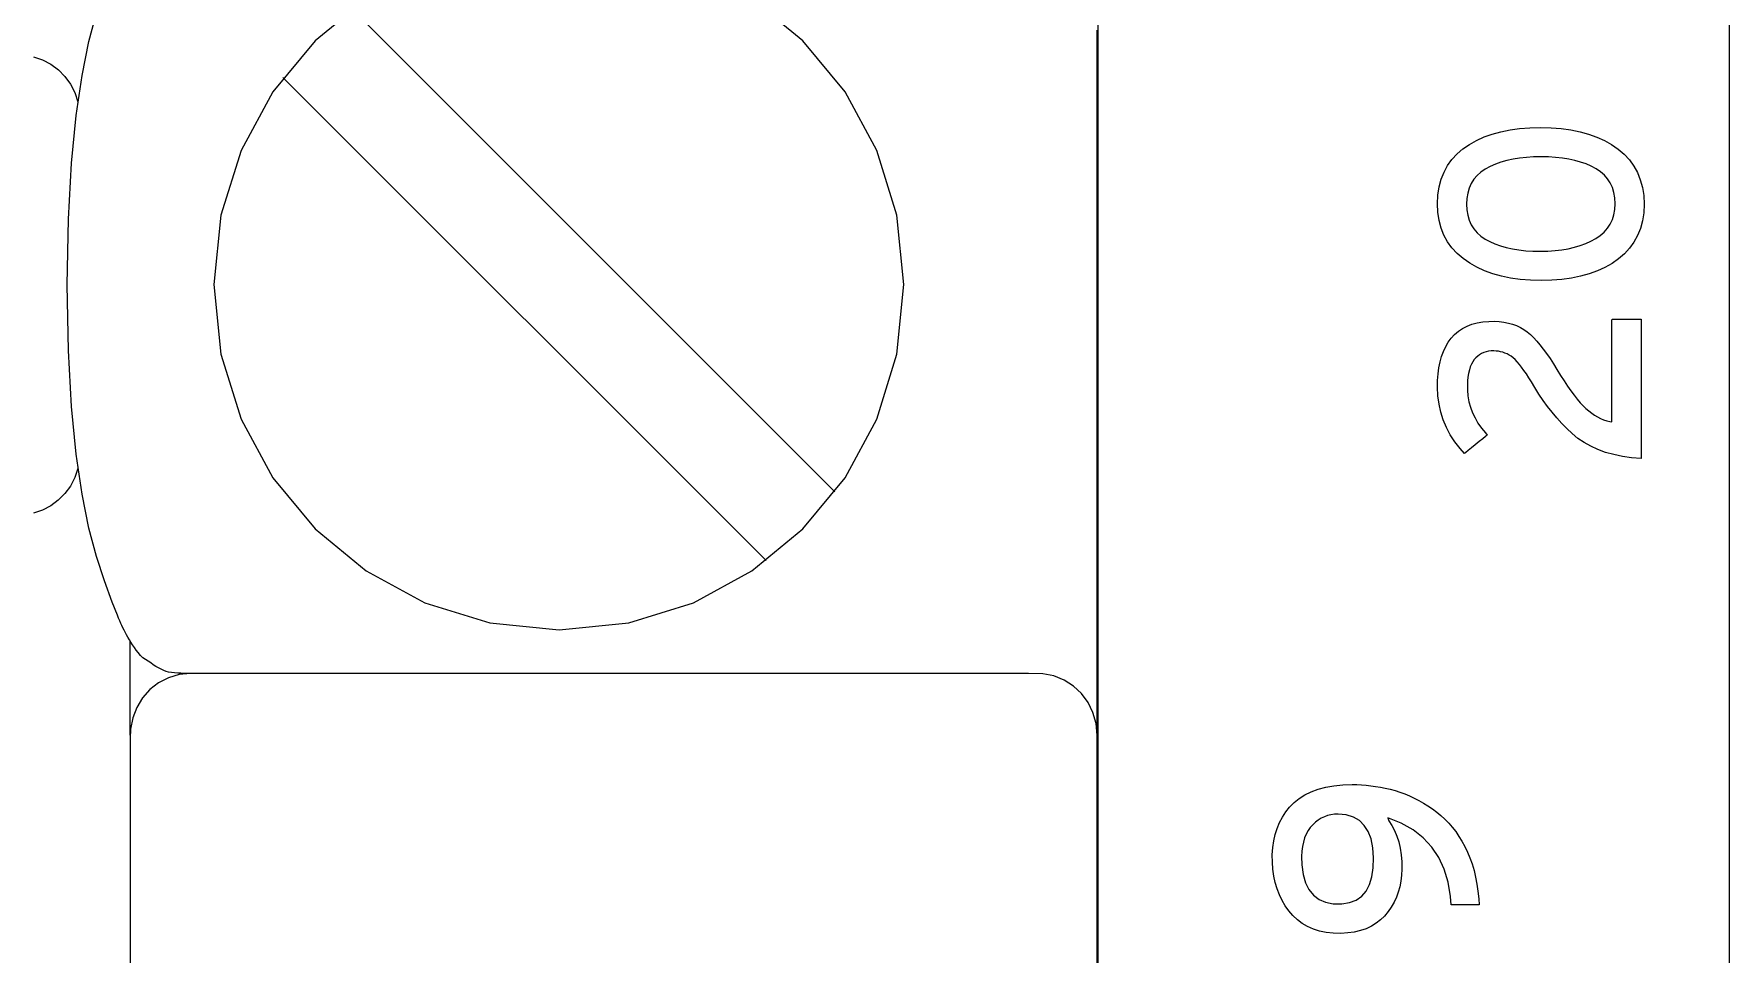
# Model space of a CAD drawing. Extents: x 1 to 47.7, y 0.2 to 35.
# Drawn here: x 35.407 to 36.228, y 9.211 to 9.657 of the extents above; entities that cross this region are included whole.
import ezdxf

# ---------------------------------------------------------------- set-up
doc = ezdxf.new("R2010")
doc.units = 0
doc.header["$MEASUREMENT"] = 0
for name, color, linetype in [('5_1___24__TARGET_LEDS___12', 7, 'CONTINUOUS'), ('6_1__EMPTY_IO_BOARD_POSITI', 7, 'CONTINUOUS'), ('6_2___8__INDEPENDENT_INPUT', 7, 'CONTINUOUS'), ('6_3___8__OPTOISO_INDEPENDE', 7, 'CONTINUOUS'), ('6_4___24__OPTOISO_INDEPEND', 7, 'CONTINUOUS'), ('6_5___8__INDEPENDENT_INPUT', 7, 'CONTINUOUS'), ('6_6___8__INDEPENDENT_INPUT', 7, 'CONTINUOUS'), ('6_7___8__OPTOISO_INDEPENDE', 7, 'CONTINUOUS'), ('6_8___8__OPTOISO_INDEPENDE', 7, 'CONTINUOUS'), ('7_0_____DWG', 7, 'CONTINUOUS')]:
    doc.layers.add(name, color=color, linetype=linetype)

msp = doc.modelspace()

# ---------------------------------------------------------------- linework, layer by layer
at = {"layer": '5_1___24__TARGET_LEDS___12'}
for points in [[(35.56775, 9.67402), (35.54295, 9.6536), (35.52249, 9.62884), (35.50703, 9.60043), (35.49726, 9.56904), (35.49386, 9.53534), (35.49726, 9.50159), (35.50703, 9.47015), (35.52249, 9.44171), (35.54295, 9.41694), (35.56775, 9.3965), (35.59619, 9.38106), (35.6276, 9.37131), (35.66131, 9.36791), (35.69499, 9.37131), (35.72636, 9.38106), (35.75474, 9.3965), (35.77946, 9.41694), (35.79986, 9.44171), (35.81526, 9.47015), (35.82499, 9.50159), (35.82838, 9.53534), (35.82499, 9.56904), (35.81526, 9.60043), (35.79986, 9.62884), (35.77946, 9.6536), (35.75474, 9.67402)], [(35.4826, 9.34679), (35.4811, 9.3468), (35.47953, 9.34682), (35.47793, 9.34687), (35.47633, 9.34695), (35.47477, 9.34707), (35.47329, 9.34724), (35.47191, 9.34747), (35.47069, 9.34776), (35.46955, 9.34818), (35.4683, 9.34878), (35.46704, 9.34946), (35.46578, 9.35022), (35.46451, 9.35103), (35.46324, 9.35187), (35.46197, 9.35271), (35.46071, 9.35354), (35.45946, 9.35433), (35.45831, 9.35556), (35.45724, 9.35687), (35.45625, 9.35815), (35.45532, 9.35941), (35.45446, 9.36065), (35.45365, 9.36188), (35.45289, 9.36311), (35.45218, 9.36434), (35.45152, 9.36558), (35.4509, 9.36675), (35.45034, 9.36784), (35.44981, 9.3689), (35.4493, 9.36996), (35.44879, 9.37107), (35.44827, 9.37227), (35.4477, 9.3736), (35.44708, 9.37509), (35.4446, 9.38141), (35.44079, 9.39169), (35.43698, 9.40348), (35.43331, 9.4173), (35.42995, 9.43368), (35.42707, 9.45314), (35.42481, 9.47621), (35.42334, 9.50341), (35.42281, 9.53527), (35.42334, 9.56713), (35.42481, 9.59433), (35.42707, 9.6174), (35.42995, 9.63685), (35.43331, 9.65323), (35.43698, 9.66705)], [(35.79496, 9.43491), (35.5607, 9.66918)], [(35.92211, 8.74848), (35.92211, 8.78019), (35.92211, 8.81402), (35.92211, 8.8499), (35.92211, 8.88779), (35.92211, 8.92763), (35.92211, 9.01293), (35.92211, 9.10536), (35.92211, 9.20447), (35.92211, 9.30982), (35.92211, 9.42095), (35.92211, 9.53743), (35.92211, 9.65881)], [(35.40643, 9.64584), (35.41081, 9.64439), (35.41486, 9.64228), (35.4185, 9.63956), (35.42169, 9.63632), (35.42436, 9.6326), (35.42646, 9.62847), (35.42793, 9.62399)], [(35.76154, 9.40149), (35.52727, 9.63576)], [(35.42793, 9.44621), (35.42643, 9.44177), (35.42431, 9.43768), (35.42163, 9.434), (35.41844, 9.43079), (35.41479, 9.4281), (35.41076, 9.42602), (35.4064, 9.42458)], [(35.45336, 9.3168), (35.45336, 9.36235)], [(35.92211, 9.18792), (35.92211, 9.21405), (35.92211, 9.24255), (35.92211, 9.27026), (35.92211, 9.294), (35.92211, 9.31057), (35.92211, 9.3168), (35.92158, 9.3225), (35.92006, 9.32784), (35.91766, 9.33272), (35.91446, 9.33703), (35.91056, 9.34068), (35.90607, 9.34357), (35.90108, 9.34559), (35.89568, 9.34666), (35.88877, 9.34679), (35.85904, 9.34679), (35.80727, 9.34679), (35.74147, 9.34679), (35.66965, 9.34679), (35.59984, 9.34679), (35.54005, 9.34679), (35.4983, 9.34679), (35.4826, 9.34679), (35.47704, 9.34625), (35.47183, 9.3447), (35.46707, 9.34223), (35.46287, 9.33894), (35.45931, 9.33495), (35.45649, 9.33034), (35.45452, 9.32522), (35.45349, 9.31969), (35.45336, 9.31518), (35.45336, 9.30338), (35.45336, 9.28283), (35.45336, 9.25671), (35.45336, 9.2282), (35.45336, 9.20049)]]:
    msp.add_lwpolyline(points, dxfattribs=at)
at = {"layer": '6_1__EMPTY_IO_BOARD_POSITI'}
msp.add_lwpolyline([(35.92235, 9.71511), (35.92235, 9.62793), (35.92235, 9.54298), (35.92235, 9.46042), (35.92235, 9.38039), (35.92235, 9.30305), (35.92235, 9.22855), (35.92235, 9.15705), (35.92235, 9.08869), (35.92235, 9.02364), (35.92235, 8.96204), (35.92235, 8.90404), (35.92235, 8.84981), (35.92235, 8.79949), (35.92235, 8.75324)], dxfattribs=at)
at = {"layer": '6_2___8__INDEPENDENT_INPUT'}
for points in [[(35.56775, 9.67402), (35.54295, 9.6536), (35.52249, 9.62884), (35.50703, 9.60043), (35.49726, 9.56904), (35.49386, 9.53534), (35.49726, 9.50159), (35.50703, 9.47015), (35.52249, 9.44171), (35.54295, 9.41694), (35.56775, 9.3965), (35.59619, 9.38106), (35.6276, 9.37131), (35.66131, 9.36791), (35.69499, 9.37131), (35.72636, 9.38106), (35.75474, 9.3965), (35.77946, 9.41694), (35.79986, 9.44171), (35.81526, 9.47015), (35.82499, 9.50159), (35.82838, 9.53534), (35.82499, 9.56904), (35.81526, 9.60043), (35.79986, 9.62884), (35.77946, 9.6536), (35.75474, 9.67402)], [(35.4826, 9.34679), (35.4811, 9.3468), (35.47953, 9.34682), (35.47793, 9.34687), (35.47633, 9.34695), (35.47477, 9.34707), (35.47329, 9.34724), (35.47191, 9.34747), (35.47069, 9.34776), (35.46955, 9.34818), (35.4683, 9.34878), (35.46704, 9.34946), (35.46578, 9.35022), (35.46451, 9.35103), (35.46324, 9.35187), (35.46197, 9.35271), (35.46071, 9.35354), (35.45946, 9.35433), (35.45831, 9.35556), (35.45724, 9.35687), (35.45625, 9.35815), (35.45532, 9.35941), (35.45446, 9.36065), (35.45365, 9.36188), (35.45289, 9.36311), (35.45218, 9.36434), (35.45152, 9.36558), (35.4509, 9.36675), (35.45034, 9.36784), (35.44981, 9.3689), (35.4493, 9.36996), (35.44879, 9.37107), (35.44827, 9.37227), (35.4477, 9.3736), (35.44708, 9.37509), (35.4446, 9.38141), (35.44079, 9.39169), (35.43698, 9.40348), (35.43331, 9.4173), (35.42995, 9.43368), (35.42707, 9.45314), (35.42481, 9.47621), (35.42334, 9.50341), (35.42281, 9.53527), (35.42334, 9.56713), (35.42481, 9.59433), (35.42707, 9.6174), (35.42995, 9.63685), (35.43331, 9.65323), (35.43698, 9.66705)], [(35.79496, 9.43491), (35.5607, 9.66918)], [(35.92211, 8.74848), (35.92211, 8.78019), (35.92211, 8.81402), (35.92211, 8.8499), (35.92211, 8.88779), (35.92211, 8.92763), (35.92211, 9.01293), (35.92211, 9.10536), (35.92211, 9.20447), (35.92211, 9.30982), (35.92211, 9.42095), (35.92211, 9.53743), (35.92211, 9.65881)], [(35.40643, 9.64584), (35.41081, 9.64439), (35.41486, 9.64228), (35.4185, 9.63956), (35.42169, 9.63632), (35.42436, 9.6326), (35.42646, 9.62847), (35.42793, 9.62399)], [(35.76154, 9.40149), (35.52727, 9.63576)], [(35.42793, 9.44621), (35.42643, 9.44177), (35.42431, 9.43768), (35.42163, 9.434), (35.41844, 9.43079), (35.41479, 9.4281), (35.41076, 9.42602), (35.4064, 9.42458)], [(35.45336, 9.3168), (35.45336, 9.36235)], [(35.92211, 9.18792), (35.92211, 9.21405), (35.92211, 9.24255), (35.92211, 9.27026), (35.92211, 9.294), (35.92211, 9.31057), (35.92211, 9.3168), (35.92158, 9.3225), (35.92006, 9.32784), (35.91766, 9.33272), (35.91446, 9.33703), (35.91056, 9.34068), (35.90607, 9.34357), (35.90108, 9.34559), (35.89568, 9.34666), (35.88877, 9.34679), (35.85904, 9.34679), (35.80727, 9.34679), (35.74147, 9.34679), (35.66965, 9.34679), (35.59984, 9.34679), (35.54005, 9.34679), (35.4983, 9.34679), (35.4826, 9.34679), (35.47704, 9.34625), (35.47183, 9.3447), (35.46707, 9.34223), (35.46287, 9.33894), (35.45931, 9.33495), (35.45649, 9.33034), (35.45452, 9.32522), (35.45349, 9.31969), (35.45336, 9.31518), (35.45336, 9.30338), (35.45336, 9.28283), (35.45336, 9.25671), (35.45336, 9.2282), (35.45336, 9.20049)]]:
    msp.add_lwpolyline(points, dxfattribs=at)
at = {"layer": '6_3___8__OPTOISO_INDEPENDE'}
for points in [[(35.56775, 9.67402), (35.54295, 9.6536), (35.52249, 9.62884), (35.50703, 9.60043), (35.49726, 9.56904), (35.49386, 9.53534), (35.49726, 9.50159), (35.50703, 9.47015), (35.52249, 9.44171), (35.54295, 9.41694), (35.56775, 9.3965), (35.59619, 9.38106), (35.6276, 9.37131), (35.66131, 9.36791), (35.69499, 9.37131), (35.72636, 9.38106), (35.75474, 9.3965), (35.77946, 9.41694), (35.79986, 9.44171), (35.81526, 9.47015), (35.82499, 9.50159), (35.82838, 9.53534), (35.82499, 9.56904), (35.81526, 9.60043), (35.79986, 9.62884), (35.77946, 9.6536), (35.75474, 9.67402)], [(35.4826, 9.34679), (35.4811, 9.3468), (35.47953, 9.34682), (35.47793, 9.34687), (35.47633, 9.34695), (35.47477, 9.34707), (35.47329, 9.34724), (35.47191, 9.34747), (35.47069, 9.34776), (35.46955, 9.34818), (35.4683, 9.34878), (35.46704, 9.34946), (35.46578, 9.35022), (35.46451, 9.35103), (35.46324, 9.35187), (35.46197, 9.35271), (35.46071, 9.35354), (35.45946, 9.35433), (35.45831, 9.35556), (35.45724, 9.35687), (35.45625, 9.35815), (35.45532, 9.35941), (35.45446, 9.36065), (35.45365, 9.36188), (35.45289, 9.36311), (35.45218, 9.36434), (35.45152, 9.36558), (35.4509, 9.36675), (35.45034, 9.36784), (35.44981, 9.3689), (35.4493, 9.36996), (35.44879, 9.37107), (35.44827, 9.37227), (35.4477, 9.3736), (35.44708, 9.37509), (35.4446, 9.38141), (35.44079, 9.39169), (35.43698, 9.40348), (35.43331, 9.4173), (35.42995, 9.43368), (35.42707, 9.45314), (35.42481, 9.47621), (35.42334, 9.50341), (35.42281, 9.53527), (35.42334, 9.56713), (35.42481, 9.59433), (35.42707, 9.6174), (35.42995, 9.63685), (35.43331, 9.65323), (35.43698, 9.66705)], [(35.79496, 9.43491), (35.5607, 9.66918)], [(35.92211, 8.74848), (35.92211, 8.78019), (35.92211, 8.81402), (35.92211, 8.8499), (35.92211, 8.88779), (35.92211, 8.92763), (35.92211, 9.01293), (35.92211, 9.10536), (35.92211, 9.20447), (35.92211, 9.30982), (35.92211, 9.42095), (35.92211, 9.53743), (35.92211, 9.65881)], [(35.40643, 9.64584), (35.41081, 9.64439), (35.41486, 9.64228), (35.4185, 9.63956), (35.42169, 9.63632), (35.42436, 9.6326), (35.42646, 9.62847), (35.42793, 9.62399)], [(35.76154, 9.40149), (35.52727, 9.63576)], [(35.42793, 9.44621), (35.42643, 9.44177), (35.42431, 9.43768), (35.42163, 9.434), (35.41844, 9.43079), (35.41479, 9.4281), (35.41076, 9.42602), (35.4064, 9.42458)], [(35.45336, 9.3168), (35.45336, 9.36235)], [(35.92211, 9.18792), (35.92211, 9.21405), (35.92211, 9.24255), (35.92211, 9.27026), (35.92211, 9.294), (35.92211, 9.31057), (35.92211, 9.3168), (35.92158, 9.3225), (35.92006, 9.32784), (35.91766, 9.33272), (35.91446, 9.33703), (35.91056, 9.34068), (35.90607, 9.34357), (35.90108, 9.34559), (35.89568, 9.34666), (35.88877, 9.34679), (35.85904, 9.34679), (35.80727, 9.34679), (35.74147, 9.34679), (35.66965, 9.34679), (35.59984, 9.34679), (35.54005, 9.34679), (35.4983, 9.34679), (35.4826, 9.34679), (35.47704, 9.34625), (35.47183, 9.3447), (35.46707, 9.34223), (35.46287, 9.33894), (35.45931, 9.33495), (35.45649, 9.33034), (35.45452, 9.32522), (35.45349, 9.31969), (35.45336, 9.31518), (35.45336, 9.30338), (35.45336, 9.28283), (35.45336, 9.25671), (35.45336, 9.2282), (35.45336, 9.20049)]]:
    msp.add_lwpolyline(points, dxfattribs=at)
at = {"layer": '6_4___24__OPTOISO_INDEPEND'}
for points in [[(35.56775, 9.67402), (35.54295, 9.6536), (35.52249, 9.62884), (35.50703, 9.60043), (35.49726, 9.56904), (35.49386, 9.53534), (35.49726, 9.50159), (35.50703, 9.47015), (35.52249, 9.44171), (35.54295, 9.41694), (35.56775, 9.3965), (35.59619, 9.38106), (35.6276, 9.37131), (35.66131, 9.36791), (35.69499, 9.37131), (35.72636, 9.38106), (35.75474, 9.3965), (35.77946, 9.41694), (35.79986, 9.44171), (35.81526, 9.47015), (35.82499, 9.50159), (35.82838, 9.53534), (35.82499, 9.56904), (35.81526, 9.60043), (35.79986, 9.62884), (35.77946, 9.6536), (35.75474, 9.67402)], [(35.4826, 9.34679), (35.4811, 9.3468), (35.47953, 9.34682), (35.47793, 9.34687), (35.47633, 9.34695), (35.47477, 9.34707), (35.47329, 9.34724), (35.47191, 9.34747), (35.47069, 9.34776), (35.46955, 9.34818), (35.4683, 9.34878), (35.46704, 9.34946), (35.46578, 9.35022), (35.46451, 9.35103), (35.46324, 9.35187), (35.46197, 9.35271), (35.46071, 9.35354), (35.45946, 9.35433), (35.45831, 9.35556), (35.45724, 9.35687), (35.45625, 9.35815), (35.45532, 9.35941), (35.45446, 9.36065), (35.45365, 9.36188), (35.45289, 9.36311), (35.45218, 9.36434), (35.45152, 9.36558), (35.4509, 9.36675), (35.45034, 9.36784), (35.44981, 9.3689), (35.4493, 9.36996), (35.44879, 9.37107), (35.44827, 9.37227), (35.4477, 9.3736), (35.44708, 9.37509), (35.4446, 9.38141), (35.44079, 9.39169), (35.43698, 9.40348), (35.43331, 9.4173), (35.42995, 9.43368), (35.42707, 9.45314), (35.42481, 9.47621), (35.42334, 9.50341), (35.42281, 9.53527), (35.42334, 9.56713), (35.42481, 9.59433), (35.42707, 9.6174), (35.42995, 9.63685), (35.43331, 9.65323), (35.43698, 9.66705)], [(35.79496, 9.43491), (35.5607, 9.66918)], [(35.92211, 8.74848), (35.92211, 8.78019), (35.92211, 8.81402), (35.92211, 8.8499), (35.92211, 8.88779), (35.92211, 8.92763), (35.92211, 9.01293), (35.92211, 9.10536), (35.92211, 9.20447), (35.92211, 9.30982), (35.92211, 9.42095), (35.92211, 9.53743), (35.92211, 9.65881)], [(35.40643, 9.64584), (35.41081, 9.64439), (35.41486, 9.64228), (35.4185, 9.63956), (35.42169, 9.63632), (35.42436, 9.6326), (35.42646, 9.62847), (35.42793, 9.62399)], [(35.76154, 9.40149), (35.52727, 9.63576)], [(35.42793, 9.44621), (35.42643, 9.44177), (35.42431, 9.43768), (35.42163, 9.434), (35.41844, 9.43079), (35.41479, 9.4281), (35.41076, 9.42602), (35.4064, 9.42458)], [(35.45336, 9.3168), (35.45336, 9.36235)], [(35.92211, 9.18792), (35.92211, 9.21405), (35.92211, 9.24255), (35.92211, 9.27026), (35.92211, 9.294), (35.92211, 9.31057), (35.92211, 9.3168), (35.92158, 9.3225), (35.92006, 9.32784), (35.91766, 9.33272), (35.91446, 9.33703), (35.91056, 9.34068), (35.90607, 9.34357), (35.90108, 9.34559), (35.89568, 9.34666), (35.88877, 9.34679), (35.85904, 9.34679), (35.80727, 9.34679), (35.74147, 9.34679), (35.66965, 9.34679), (35.59984, 9.34679), (35.54005, 9.34679), (35.4983, 9.34679), (35.4826, 9.34679), (35.47704, 9.34625), (35.47183, 9.3447), (35.46707, 9.34223), (35.46287, 9.33894), (35.45931, 9.33495), (35.45649, 9.33034), (35.45452, 9.32522), (35.45349, 9.31969), (35.45336, 9.31518), (35.45336, 9.30338), (35.45336, 9.28283), (35.45336, 9.25671), (35.45336, 9.2282), (35.45336, 9.20049)]]:
    msp.add_lwpolyline(points, dxfattribs=at)
at = {"layer": '6_5___8__INDEPENDENT_INPUT'}
for points in [[(35.56775, 9.67402), (35.54295, 9.6536), (35.52249, 9.62884), (35.50703, 9.60043), (35.49726, 9.56904), (35.49386, 9.53534), (35.49726, 9.50159), (35.50703, 9.47015), (35.52249, 9.44171), (35.54295, 9.41694), (35.56775, 9.3965), (35.59619, 9.38106), (35.6276, 9.37131), (35.66131, 9.36791), (35.69499, 9.37131), (35.72636, 9.38106), (35.75474, 9.3965), (35.77946, 9.41694), (35.79986, 9.44171), (35.81526, 9.47015), (35.82499, 9.50159), (35.82838, 9.53534), (35.82499, 9.56904), (35.81526, 9.60043), (35.79986, 9.62884), (35.77946, 9.6536), (35.75474, 9.67402)], [(35.4826, 9.34679), (35.4811, 9.3468), (35.47953, 9.34682), (35.47793, 9.34687), (35.47633, 9.34695), (35.47477, 9.34707), (35.47329, 9.34724), (35.47191, 9.34747), (35.47069, 9.34776), (35.46955, 9.34818), (35.4683, 9.34878), (35.46704, 9.34946), (35.46578, 9.35022), (35.46451, 9.35103), (35.46324, 9.35187), (35.46197, 9.35271), (35.46071, 9.35354), (35.45946, 9.35433), (35.45831, 9.35556), (35.45724, 9.35687), (35.45625, 9.35815), (35.45532, 9.35941), (35.45446, 9.36065), (35.45365, 9.36188), (35.45289, 9.36311), (35.45218, 9.36434), (35.45152, 9.36558), (35.4509, 9.36675), (35.45034, 9.36784), (35.44981, 9.3689), (35.4493, 9.36996), (35.44879, 9.37107), (35.44827, 9.37227), (35.4477, 9.3736), (35.44708, 9.37509), (35.4446, 9.38141), (35.44079, 9.39169), (35.43698, 9.40348), (35.43331, 9.4173), (35.42995, 9.43368), (35.42707, 9.45314), (35.42481, 9.47621), (35.42334, 9.50341), (35.42281, 9.53527), (35.42334, 9.56713), (35.42481, 9.59433), (35.42707, 9.6174), (35.42995, 9.63685), (35.43331, 9.65323), (35.43698, 9.66705)], [(35.79496, 9.43491), (35.5607, 9.66918)], [(35.92211, 8.74848), (35.92211, 8.78019), (35.92211, 8.81402), (35.92211, 8.8499), (35.92211, 8.88779), (35.92211, 8.92763), (35.92211, 9.01293), (35.92211, 9.10536), (35.92211, 9.20447), (35.92211, 9.30982), (35.92211, 9.42095), (35.92211, 9.53743), (35.92211, 9.65881)], [(35.40643, 9.64584), (35.41081, 9.64439), (35.41486, 9.64228), (35.4185, 9.63956), (35.42169, 9.63632), (35.42436, 9.6326), (35.42646, 9.62847), (35.42793, 9.62399)], [(35.76154, 9.40149), (35.52727, 9.63576)], [(35.42793, 9.44621), (35.42643, 9.44177), (35.42431, 9.43768), (35.42163, 9.434), (35.41844, 9.43079), (35.41479, 9.4281), (35.41076, 9.42602), (35.4064, 9.42458)], [(35.45336, 9.3168), (35.45336, 9.36235)], [(35.92211, 9.18792), (35.92211, 9.21405), (35.92211, 9.24255), (35.92211, 9.27026), (35.92211, 9.294), (35.92211, 9.31057), (35.92211, 9.3168), (35.92158, 9.3225), (35.92006, 9.32784), (35.91766, 9.33272), (35.91446, 9.33703), (35.91056, 9.34068), (35.90607, 9.34357), (35.90108, 9.34559), (35.89568, 9.34666), (35.88877, 9.34679), (35.85904, 9.34679), (35.80727, 9.34679), (35.74147, 9.34679), (35.66965, 9.34679), (35.59984, 9.34679), (35.54005, 9.34679), (35.4983, 9.34679), (35.4826, 9.34679), (35.47704, 9.34625), (35.47183, 9.3447), (35.46707, 9.34223), (35.46287, 9.33894), (35.45931, 9.33495), (35.45649, 9.33034), (35.45452, 9.32522), (35.45349, 9.31969), (35.45336, 9.31518), (35.45336, 9.30338), (35.45336, 9.28283), (35.45336, 9.25671), (35.45336, 9.2282), (35.45336, 9.20049)]]:
    msp.add_lwpolyline(points, dxfattribs=at)
at = {"layer": '6_6___8__INDEPENDENT_INPUT'}
for points in [[(35.56775, 9.67402), (35.54295, 9.6536), (35.52249, 9.62884), (35.50703, 9.60043), (35.49726, 9.56904), (35.49386, 9.53534), (35.49726, 9.50159), (35.50703, 9.47015), (35.52249, 9.44171), (35.54295, 9.41694), (35.56775, 9.3965), (35.59619, 9.38106), (35.6276, 9.37131), (35.66131, 9.36791), (35.69499, 9.37131), (35.72636, 9.38106), (35.75474, 9.3965), (35.77946, 9.41694), (35.79986, 9.44171), (35.81526, 9.47015), (35.82499, 9.50159), (35.82838, 9.53534), (35.82499, 9.56904), (35.81526, 9.60043), (35.79986, 9.62884), (35.77946, 9.6536), (35.75474, 9.67402)], [(35.4826, 9.34679), (35.4811, 9.3468), (35.47953, 9.34682), (35.47793, 9.34687), (35.47633, 9.34695), (35.47477, 9.34707), (35.47329, 9.34724), (35.47191, 9.34747), (35.47069, 9.34776), (35.46955, 9.34818), (35.4683, 9.34878), (35.46704, 9.34946), (35.46578, 9.35022), (35.46451, 9.35103), (35.46324, 9.35187), (35.46197, 9.35271), (35.46071, 9.35354), (35.45946, 9.35433), (35.45831, 9.35556), (35.45724, 9.35687), (35.45625, 9.35815), (35.45532, 9.35941), (35.45446, 9.36065), (35.45365, 9.36188), (35.45289, 9.36311), (35.45218, 9.36434), (35.45152, 9.36558), (35.4509, 9.36675), (35.45034, 9.36784), (35.44981, 9.3689), (35.4493, 9.36996), (35.44879, 9.37107), (35.44827, 9.37227), (35.4477, 9.3736), (35.44708, 9.37509), (35.4446, 9.38141), (35.44079, 9.39169), (35.43698, 9.40348), (35.43331, 9.4173), (35.42995, 9.43368), (35.42707, 9.45314), (35.42481, 9.47621), (35.42334, 9.50341), (35.42281, 9.53527), (35.42334, 9.56713), (35.42481, 9.59433), (35.42707, 9.6174), (35.42995, 9.63685), (35.43331, 9.65323), (35.43698, 9.66705)], [(35.79496, 9.43491), (35.5607, 9.66918)], [(35.92211, 8.74848), (35.92211, 8.78019), (35.92211, 8.81402), (35.92211, 8.8499), (35.92211, 8.88779), (35.92211, 8.92763), (35.92211, 9.01293), (35.92211, 9.10536), (35.92211, 9.20447), (35.92211, 9.30982), (35.92211, 9.42095), (35.92211, 9.53743), (35.92211, 9.65881)], [(35.40643, 9.64584), (35.41081, 9.64439), (35.41486, 9.64228), (35.4185, 9.63956), (35.42169, 9.63632), (35.42436, 9.6326), (35.42646, 9.62847), (35.42793, 9.62399)], [(35.76154, 9.40149), (35.52727, 9.63576)], [(35.42793, 9.44621), (35.42643, 9.44177), (35.42431, 9.43768), (35.42163, 9.434), (35.41844, 9.43079), (35.41479, 9.4281), (35.41076, 9.42602), (35.4064, 9.42458)], [(35.45336, 9.3168), (35.45336, 9.36235)], [(35.92211, 9.18792), (35.92211, 9.21405), (35.92211, 9.24255), (35.92211, 9.27026), (35.92211, 9.294), (35.92211, 9.31057), (35.92211, 9.3168), (35.92158, 9.3225), (35.92006, 9.32784), (35.91766, 9.33272), (35.91446, 9.33703), (35.91056, 9.34068), (35.90607, 9.34357), (35.90108, 9.34559), (35.89568, 9.34666), (35.88877, 9.34679), (35.85904, 9.34679), (35.80727, 9.34679), (35.74147, 9.34679), (35.66965, 9.34679), (35.59984, 9.34679), (35.54005, 9.34679), (35.4983, 9.34679), (35.4826, 9.34679), (35.47704, 9.34625), (35.47183, 9.3447), (35.46707, 9.34223), (35.46287, 9.33894), (35.45931, 9.33495), (35.45649, 9.33034), (35.45452, 9.32522), (35.45349, 9.31969), (35.45336, 9.31518), (35.45336, 9.30338), (35.45336, 9.28283), (35.45336, 9.25671), (35.45336, 9.2282), (35.45336, 9.20049)]]:
    msp.add_lwpolyline(points, dxfattribs=at)
at = {"layer": '6_7___8__OPTOISO_INDEPENDE'}
for points in [[(35.56775, 9.67402), (35.54295, 9.6536), (35.52249, 9.62884), (35.50703, 9.60043), (35.49726, 9.56904), (35.49386, 9.53534), (35.49726, 9.50159), (35.50703, 9.47015), (35.52249, 9.44171), (35.54295, 9.41694), (35.56775, 9.3965), (35.59619, 9.38106), (35.6276, 9.37131), (35.66131, 9.36791), (35.69499, 9.37131), (35.72636, 9.38106), (35.75474, 9.3965), (35.77946, 9.41694), (35.79986, 9.44171), (35.81526, 9.47015), (35.82499, 9.50159), (35.82838, 9.53534), (35.82499, 9.56904), (35.81526, 9.60043), (35.79986, 9.62884), (35.77946, 9.6536), (35.75474, 9.67402)], [(35.4826, 9.34679), (35.4811, 9.3468), (35.47953, 9.34682), (35.47793, 9.34687), (35.47633, 9.34695), (35.47477, 9.34707), (35.47329, 9.34724), (35.47191, 9.34747), (35.47069, 9.34776), (35.46955, 9.34818), (35.4683, 9.34878), (35.46704, 9.34946), (35.46578, 9.35022), (35.46451, 9.35103), (35.46324, 9.35187), (35.46197, 9.35271), (35.46071, 9.35354), (35.45946, 9.35433), (35.45831, 9.35556), (35.45724, 9.35687), (35.45625, 9.35815), (35.45532, 9.35941), (35.45446, 9.36065), (35.45365, 9.36188), (35.45289, 9.36311), (35.45218, 9.36434), (35.45152, 9.36558), (35.4509, 9.36675), (35.45034, 9.36784), (35.44981, 9.3689), (35.4493, 9.36996), (35.44879, 9.37107), (35.44827, 9.37227), (35.4477, 9.3736), (35.44708, 9.37509), (35.4446, 9.38141), (35.44079, 9.39169), (35.43698, 9.40348), (35.43331, 9.4173), (35.42995, 9.43368), (35.42707, 9.45314), (35.42481, 9.47621), (35.42334, 9.50341), (35.42281, 9.53527), (35.42334, 9.56713), (35.42481, 9.59433), (35.42707, 9.6174), (35.42995, 9.63685), (35.43331, 9.65323), (35.43698, 9.66705)], [(35.79496, 9.43491), (35.5607, 9.66918)], [(35.92211, 8.74848), (35.92211, 8.78019), (35.92211, 8.81402), (35.92211, 8.8499), (35.92211, 8.88779), (35.92211, 8.92763), (35.92211, 9.01293), (35.92211, 9.10536), (35.92211, 9.20447), (35.92211, 9.30982), (35.92211, 9.42095), (35.92211, 9.53743), (35.92211, 9.65881)], [(35.40643, 9.64584), (35.41081, 9.64439), (35.41486, 9.64228), (35.4185, 9.63956), (35.42169, 9.63632), (35.42436, 9.6326), (35.42646, 9.62847), (35.42793, 9.62399)], [(35.76154, 9.40149), (35.52727, 9.63576)], [(35.42793, 9.44621), (35.42643, 9.44177), (35.42431, 9.43768), (35.42163, 9.434), (35.41844, 9.43079), (35.41479, 9.4281), (35.41076, 9.42602), (35.4064, 9.42458)], [(35.45336, 9.3168), (35.45336, 9.36235)], [(35.92211, 9.18792), (35.92211, 9.21405), (35.92211, 9.24255), (35.92211, 9.27026), (35.92211, 9.294), (35.92211, 9.31057), (35.92211, 9.3168), (35.92158, 9.3225), (35.92006, 9.32784), (35.91766, 9.33272), (35.91446, 9.33703), (35.91056, 9.34068), (35.90607, 9.34357), (35.90108, 9.34559), (35.89568, 9.34666), (35.88877, 9.34679), (35.85904, 9.34679), (35.80727, 9.34679), (35.74147, 9.34679), (35.66965, 9.34679), (35.59984, 9.34679), (35.54005, 9.34679), (35.4983, 9.34679), (35.4826, 9.34679), (35.47704, 9.34625), (35.47183, 9.3447), (35.46707, 9.34223), (35.46287, 9.33894), (35.45931, 9.33495), (35.45649, 9.33034), (35.45452, 9.32522), (35.45349, 9.31969), (35.45336, 9.31518), (35.45336, 9.30338), (35.45336, 9.28283), (35.45336, 9.25671), (35.45336, 9.2282), (35.45336, 9.20049)]]:
    msp.add_lwpolyline(points, dxfattribs=at)
at = {"layer": '6_8___8__OPTOISO_INDEPENDE'}
for points in [[(35.56775, 9.67402), (35.54295, 9.6536), (35.52249, 9.62884), (35.50703, 9.60043), (35.49726, 9.56904), (35.49386, 9.53534), (35.49726, 9.50159), (35.50703, 9.47015), (35.52249, 9.44171), (35.54295, 9.41694), (35.56775, 9.3965), (35.59619, 9.38106), (35.6276, 9.37131), (35.66131, 9.36791), (35.69499, 9.37131), (35.72636, 9.38106), (35.75474, 9.3965), (35.77946, 9.41694), (35.79986, 9.44171), (35.81526, 9.47015), (35.82499, 9.50159), (35.82838, 9.53534), (35.82499, 9.56904), (35.81526, 9.60043), (35.79986, 9.62884), (35.77946, 9.6536), (35.75474, 9.67402)], [(35.4826, 9.34679), (35.4811, 9.3468), (35.47953, 9.34682), (35.47793, 9.34687), (35.47633, 9.34695), (35.47477, 9.34707), (35.47329, 9.34724), (35.47191, 9.34747), (35.47069, 9.34776), (35.46955, 9.34818), (35.4683, 9.34878), (35.46704, 9.34946), (35.46578, 9.35022), (35.46451, 9.35103), (35.46324, 9.35187), (35.46197, 9.35271), (35.46071, 9.35354), (35.45946, 9.35433), (35.45831, 9.35556), (35.45724, 9.35687), (35.45625, 9.35815), (35.45532, 9.35941), (35.45446, 9.36065), (35.45365, 9.36188), (35.45289, 9.36311), (35.45218, 9.36434), (35.45152, 9.36558), (35.4509, 9.36675), (35.45034, 9.36784), (35.44981, 9.3689), (35.4493, 9.36996), (35.44879, 9.37107), (35.44827, 9.37227), (35.4477, 9.3736), (35.44708, 9.37509), (35.4446, 9.38141), (35.44079, 9.39169), (35.43698, 9.40348), (35.43331, 9.4173), (35.42995, 9.43368), (35.42707, 9.45314), (35.42481, 9.47621), (35.42334, 9.50341), (35.42281, 9.53527), (35.42334, 9.56713), (35.42481, 9.59433), (35.42707, 9.6174), (35.42995, 9.63685), (35.43331, 9.65323), (35.43698, 9.66705)], [(35.79496, 9.43491), (35.5607, 9.66918)], [(35.92211, 8.74848), (35.92211, 8.78019), (35.92211, 8.81402), (35.92211, 8.8499), (35.92211, 8.88779), (35.92211, 8.92763), (35.92211, 9.01293), (35.92211, 9.10536), (35.92211, 9.20447), (35.92211, 9.30982), (35.92211, 9.42095), (35.92211, 9.53743), (35.92211, 9.65881)], [(35.40643, 9.64584), (35.41081, 9.64439), (35.41486, 9.64228), (35.4185, 9.63956), (35.42169, 9.63632), (35.42436, 9.6326), (35.42646, 9.62847), (35.42793, 9.62399)], [(35.76154, 9.40149), (35.52727, 9.63576)], [(35.42793, 9.44621), (35.42643, 9.44177), (35.42431, 9.43768), (35.42163, 9.434), (35.41844, 9.43079), (35.41479, 9.4281), (35.41076, 9.42602), (35.4064, 9.42458)], [(35.45336, 9.3168), (35.45336, 9.36235)], [(35.92211, 9.18792), (35.92211, 9.21405), (35.92211, 9.24255), (35.92211, 9.27026), (35.92211, 9.294), (35.92211, 9.31057), (35.92211, 9.3168), (35.92158, 9.3225), (35.92006, 9.32784), (35.91766, 9.33272), (35.91446, 9.33703), (35.91056, 9.34068), (35.90607, 9.34357), (35.90108, 9.34559), (35.89568, 9.34666), (35.88877, 9.34679), (35.85904, 9.34679), (35.80727, 9.34679), (35.74147, 9.34679), (35.66965, 9.34679), (35.59984, 9.34679), (35.54005, 9.34679), (35.4983, 9.34679), (35.4826, 9.34679), (35.47704, 9.34625), (35.47183, 9.3447), (35.46707, 9.34223), (35.46287, 9.33894), (35.45931, 9.33495), (35.45649, 9.33034), (35.45452, 9.32522), (35.45349, 9.31969), (35.45336, 9.31518), (35.45336, 9.30338), (35.45336, 9.28283), (35.45336, 9.25671), (35.45336, 9.2282), (35.45336, 9.20049)]]:
    msp.add_lwpolyline(points, dxfattribs=at)
at = {"layer": '7_0_____DWG'}
msp.add_lwpolyline([(36.22843, 10.88312), (36.22843, 10.49277), (36.22843, 10.10318), (36.22843, 9.71512), (36.22843, 9.5219), (36.22843, 9.32935), (36.22843, 9.13756), (36.22843, 8.94663), (36.22843, 8.75665), (36.22843, 8.56772), (36.22843, 8.37994), (36.22843, 8.19339)], dxfattribs=at)
for points in [[(36.137, 9.61157), (36.14215, 9.61144), (36.14706, 9.61105), (36.15173, 9.6104), (36.15616, 9.60949), (36.16035, 9.60832), (36.1643, 9.60689), (36.16802, 9.6052), (36.1715, 9.60325), (36.17473, 9.60103), (36.17761, 9.59856), (36.18012, 9.59584), (36.18225, 9.59287), (36.18401, 9.58965), (36.1854, 9.58619), (36.18642, 9.58248), (36.18706, 9.57852), (36.18732, 9.57432), (36.18706, 9.57016), (36.18642, 9.56624), (36.18542, 9.56257), (36.18404, 9.55914), (36.1823, 9.55595), (36.18019, 9.55301), (36.1777, 9.55031), (36.17485, 9.54786), (36.17167, 9.54565), (36.16824, 9.5437), (36.16457, 9.54201), (36.16065, 9.54058), (36.15647, 9.53941), (36.15205, 9.5385), (36.14737, 9.53785), (36.14245, 9.53746), (36.13727, 9.53733), (36.13211, 9.53746), (36.12719, 9.53785), (36.12251, 9.53851), (36.11807, 9.53944), (36.11387, 9.54062), (36.10991, 9.54207), (36.10619, 9.54379), (36.10271, 9.54577), (36.09947, 9.548), (36.09658, 9.55049), (36.09408, 9.55321), (36.09195, 9.55617), (36.0902, 9.55937), (36.08884, 9.56281), (36.08785, 9.56649), (36.08725, 9.57042), (36.08702, 9.57458), (36.08727, 9.57878), (36.08789, 9.58274), (36.08888, 9.58644), (36.09023, 9.58989), (36.09196, 9.59309), (36.09406, 9.59604), (36.09653, 9.59873), (36.09937, 9.60118), (36.10255, 9.60337), (36.10599, 9.60529), (36.10968, 9.60696), (36.11361, 9.60837), (36.1178, 9.60952), (36.12222, 9.61042), (36.1269, 9.61106), (36.13183, 9.61144)], [(36.13727, 9.59734), (36.13366, 9.59727), (36.13019, 9.59705), (36.12688, 9.59669), (36.12372, 9.59618), (36.12071, 9.59552), (36.11785, 9.59472), (36.11515, 9.59377), (36.1126, 9.59268), (36.11023, 9.59142), (36.10812, 9.58996), (36.10629, 9.58831), (36.10474, 9.58646), (36.10346, 9.58441), (36.10246, 9.58218), (36.10174, 9.57975), (36.1013, 9.57713), (36.10113, 9.57432), (36.10129, 9.57155), (36.10173, 9.56897), (36.10245, 9.56658), (36.10343, 9.56438), (36.10469, 9.56237), (36.10622, 9.56054), (36.10803, 9.55891), (36.11011, 9.55747), (36.11244, 9.5562), (36.11493, 9.55508), (36.1176, 9.55412), (36.12042, 9.55331), (36.12341, 9.55265), (36.12657, 9.55215), (36.12988, 9.5518), (36.13336, 9.5516), (36.137, 9.55155), (36.1406, 9.55163), (36.14405, 9.55186), (36.14733, 9.55224), (36.15046, 9.55278), (36.15344, 9.55347), (36.15626, 9.55431), (36.15892, 9.5553), (36.16143, 9.55645), (36.16382, 9.55774), (36.16599, 9.55919), (36.16788, 9.56083), (36.16949, 9.56266), (36.17081, 9.56467), (36.17184, 9.56687), (36.17259, 9.56925), (36.17305, 9.57182), (36.17322, 9.57458), (36.17305, 9.57739), (36.17259, 9.58001), (36.17186, 9.58243), (36.17084, 9.58465), (36.16954, 9.58667), (36.16796, 9.5885), (36.16609, 9.59013), (36.16394, 9.59157), (36.16158, 9.5928), (36.1591, 9.59386), (36.15647, 9.59479), (36.15367, 9.59557), (36.15071, 9.59621), (36.14759, 9.59671), (36.14431, 9.59706), (36.14087, 9.59727)], [(36.18576, 9.451), (36.1811, 9.4514), (36.17668, 9.45203), (36.1725, 9.45291), (36.16855, 9.45401), (36.16484, 9.45536), (36.16137, 9.45694), (36.15814, 9.45875), (36.15514, 9.4608), (36.15239, 9.46309), (36.1498, 9.46553), (36.1473, 9.46806), (36.14489, 9.4707), (36.14258, 9.47345), (36.14036, 9.47629), (36.13824, 9.47923), (36.13621, 9.48227), (36.13427, 9.48541), (36.13266, 9.48816), (36.1314, 9.49019), (36.13017, 9.49206), (36.12899, 9.49376), (36.12786, 9.49531), (36.12676, 9.49669), (36.1257, 9.49791), (36.12468, 9.49897), (36.1237, 9.49987), (36.12274, 9.50058), (36.12176, 9.50119), (36.12077, 9.50172), (36.11975, 9.50217), (36.11872, 9.50254), (36.11767, 9.50283), (36.1166, 9.50304), (36.11551, 9.50316), (36.11441, 9.50321), (36.1131, 9.50317), (36.11184, 9.50303), (36.11064, 9.50277), (36.10952, 9.50242), (36.10846, 9.50195), (36.10747, 9.50138), (36.10655, 9.50071), (36.10569, 9.49992), (36.10491, 9.49903), (36.10417, 9.49797), (36.10353, 9.49677), (36.10298, 9.49543), (36.10251, 9.49395), (36.10214, 9.49232), (36.10185, 9.49055), (36.10166, 9.48864), (36.10156, 9.48659), (36.10157, 9.48418), (36.10183, 9.48134), (36.10233, 9.47857), (36.10306, 9.47587), (36.10404, 9.47324), (36.10525, 9.47068), (36.1067, 9.4682), (36.10839, 9.46578), (36.11031, 9.46344), (36.11112, 9.46232), (36.11033, 9.46167), (36.10898, 9.46058), (36.10727, 9.45919), (36.1054, 9.45767), (36.10356, 9.45617), (36.10195, 9.45486), (36.10076, 9.4539), (36.1002, 9.45344), (36.098, 9.45589), (36.09548, 9.45918), (36.09329, 9.46258), (36.09142, 9.46611), (36.08989, 9.46977), (36.08868, 9.47354), (36.0878, 9.47744), (36.08725, 9.48146), (36.08702, 9.4856), (36.08711, 9.48891), (36.08735, 9.49206), (36.08777, 9.49504), (36.08835, 9.49785), (36.08909, 9.50049), (36.09, 9.50297), (36.09108, 9.50528), (36.09232, 9.50743), (36.09374, 9.5094), (36.09538, 9.51117), (36.09721, 9.51273), (36.09921, 9.51407), (36.10139, 9.5152), (36.10374, 9.5161), (36.10628, 9.51679), (36.10899, 9.51727), (36.11188, 9.51753), (36.11466, 9.51756), (36.11703, 9.51743), (36.11929, 9.51715), (36.12144, 9.51673), (36.12348, 9.51616), (36.12542, 9.51546), (36.12724, 9.51461), (36.12896, 9.51361), (36.13057, 9.51248), (36.13209, 9.51115), (36.13363, 9.50963), (36.13519, 9.50795), (36.13676, 9.50609), (36.13836, 9.50406), (36.13998, 9.50187), (36.14161, 9.4995), (36.14327, 9.49696), (36.14494, 9.49426), (36.14671, 9.49135), (36.14845, 9.48863), (36.15013, 9.48611), (36.15175, 9.48379), (36.15332, 9.48167), (36.15484, 9.47976), (36.1563, 9.47805), (36.1577, 9.47654), (36.15906, 9.47523), (36.16043, 9.47407), (36.16182, 9.47301), (36.16324, 9.47206), (36.16468, 9.47122), (36.16613, 9.47048), (36.16761, 9.46984), (36.16911, 9.46931), (36.17063, 9.46889), (36.17166, 9.46888), (36.17166, 9.47177), (36.17166, 9.47737), (36.17166, 9.48478), (36.17166, 9.49313), (36.17166, 9.50153), (36.17166, 9.50909), (36.17166, 9.51493), (36.17166, 9.51816), (36.17182, 9.51853), (36.17283, 9.51853), (36.17455, 9.51853), (36.17673, 9.51853), (36.17911, 9.51853), (36.18146, 9.51853), (36.18351, 9.51853), (36.18502, 9.51853), (36.18574, 9.51853), (36.18576, 9.51704), (36.18576, 9.51135), (36.18576, 9.50252), (36.18576, 9.49177), (36.18576, 9.48029), (36.18576, 9.46927), (36.18576, 9.45992), (36.18576, 9.45343)], [(36.04572, 9.29292), (36.04795, 9.29289), (36.05019, 9.29278), (36.05246, 9.2926), (36.05474, 9.29235), (36.05705, 9.29203), (36.05937, 9.29164), (36.06172, 9.29118), (36.06408, 9.29064), (36.06647, 9.29002), (36.06884, 9.28925), (36.07119, 9.28839), (36.0735, 9.28743), (36.07579, 9.28637), (36.07804, 9.2852), (36.08026, 9.28394), (36.08246, 9.28257), (36.08462, 9.2811), (36.08673, 9.27956), (36.08874, 9.27791), (36.09066, 9.27613), (36.09249, 9.27423), (36.09423, 9.2722), (36.09589, 9.27005), (36.09745, 9.26778), (36.09893, 9.26538), (36.10032, 9.26285), (36.10163, 9.26016), (36.10281, 9.25734), (36.10386, 9.25437), (36.10477, 9.25127), (36.10555, 9.24802), (36.1062, 9.24464), (36.1067, 9.24112), (36.10708, 9.23746), (36.10724, 9.23454), (36.10653, 9.23454), (36.10503, 9.23454), (36.103, 9.23454), (36.1007, 9.23454), (36.09836, 9.23454), (36.09625, 9.23454), (36.09461, 9.23454), (36.09369, 9.23454), (36.0933, 9.23854), (36.09221, 9.24548), (36.09035, 9.25181), (36.08772, 9.25751), (36.08432, 9.26259), (36.08015, 9.26705), (36.07521, 9.27089), (36.06951, 9.2741), (36.06304, 9.2767), (36.06344, 9.27528), (36.06498, 9.27301), (36.0663, 9.27055), (36.06741, 9.26789), (36.06831, 9.26504), (36.06899, 9.262), (36.06946, 9.25877), (36.06972, 9.25534), (36.06977, 9.25183), (36.06964, 9.24891), (36.06931, 9.24608), (36.06878, 9.24336), (36.06805, 9.24074), (36.06712, 9.23821), (36.066, 9.23579), (36.06467, 9.23347), (36.06315, 9.23125), (36.06142, 9.22914), (36.05949, 9.22724), (36.05735, 9.22559), (36.055, 9.22417), (36.05244, 9.223), (36.04967, 9.22207), (36.0467, 9.22138), (36.04352, 9.22093), (36.04013, 9.22072), (36.03654, 9.22082), (36.03311, 9.2212), (36.02989, 9.22186), (36.02689, 9.2228), (36.02409, 9.22402), (36.02151, 9.22551), (36.01914, 9.22728), (36.01698, 9.22933), (36.01503, 9.23165), (36.01327, 9.2341), (36.01173, 9.23669), (36.0104, 9.23942), (36.00929, 9.24231), (36.00839, 9.24534), (36.00772, 9.24852), (36.00726, 9.25185), (36.00701, 9.25532), (36.00699, 9.25888), (36.0072, 9.26229), (36.00765, 9.26554), (36.00834, 9.26865), (36.00927, 9.27161), (36.01044, 9.27443), (36.01185, 9.27709), (36.01349, 9.27961), (36.01538, 9.28198), (36.01754, 9.28421), (36.02, 9.2862), (36.02277, 9.28793), (36.02584, 9.2894), (36.02921, 9.29062), (36.03289, 9.29158), (36.03686, 9.29229), (36.04114, 9.29273)], [(36.03891, 9.27856), (36.03714, 9.27848), (36.03543, 9.27824), (36.03379, 9.27784), (36.03222, 9.27728), (36.03072, 9.27655), (36.02929, 9.27567), (36.02793, 9.27463), (36.02663, 9.27343), (36.02542, 9.27207), (36.02435, 9.27055), (36.02344, 9.26886), (36.02267, 9.26702), (36.02205, 9.26502), (36.02158, 9.26286), (36.02127, 9.26053), (36.0211, 9.25805), (36.02123, 9.25392), (36.02189, 9.24928), (36.02306, 9.24529), (36.02474, 9.24195), (36.02694, 9.23926), (36.02964, 9.23721), (36.03285, 9.23582), (36.03657, 9.23507), (36.04068, 9.23501), (36.04441, 9.23564), (36.04762, 9.23688), (36.05031, 9.23875), (36.05249, 9.24124), (36.05415, 9.24435), (36.0553, 9.24808), (36.05593, 9.25243), (36.05606, 9.25741), (36.0557, 9.26228), (36.05484, 9.26652), (36.05346, 9.27011), (36.05157, 9.27308), (36.04918, 9.2754), (36.04627, 9.27709), (36.04285, 9.27814)]]:
    msp.add_lwpolyline(points, close=True, dxfattribs=at)

doc.saveas('drawing.dxf')
